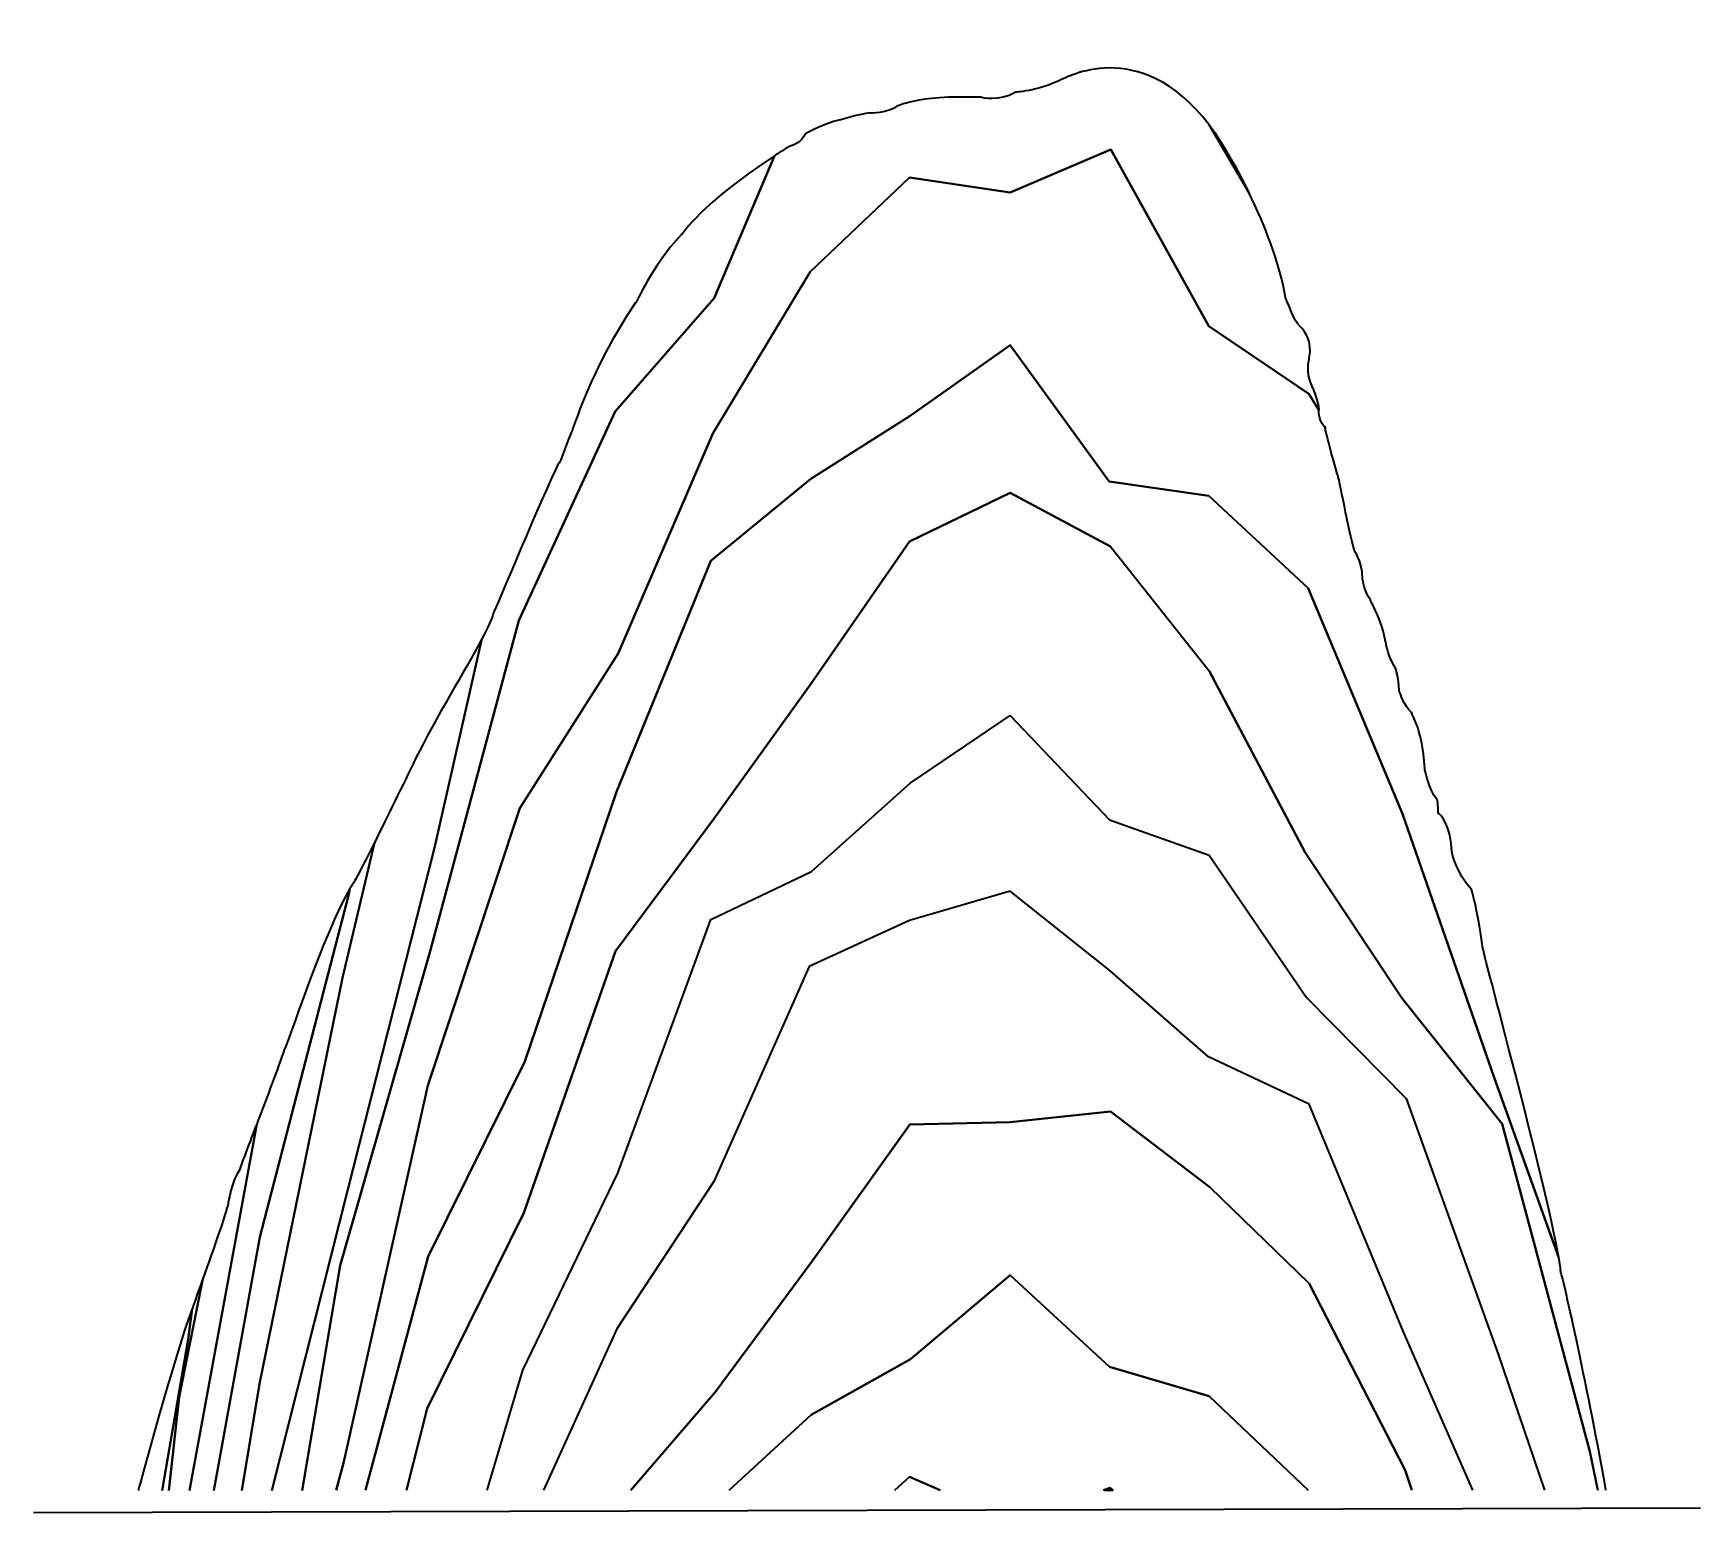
# Model space of a CAD drawing. Header units: inches. Extents: x 0.2 to 25.8, y -32.4 to -9.6.
import ezdxf

# ---------------------------------------------------------------- set-up
doc = ezdxf.new("R2010")
doc.units = ezdxf.units.IN
doc.header["$MEASUREMENT"] = 0
doc.layers.add('Layer 1', color=7, linetype='Continuous')

msp = doc.modelspace()

# ---------------------------------------------------------------- linework, layer by layer
at = {"layer": 'Layer 1', "color": 7, "lineweight": 35, "true_color": 0xffffff}
for points in [[(5.907, -32.019), (6.224, -30.761), (7.712, -27.75), (9.126, -23.723), (10.637, -21.685), (12.139, -19.603), (13.652, -17.422), (15.199, -16.67), (16.744, -17.495), (18.263, -19.409), (19.741, -22.205), (21.235, -24.45), (22.772, -26.378), (24.122, -31.424), (24.246, -32.016)], [(16.744, -17.495), (15.199, -16.67), (13.652, -17.422), (12.139, -19.603), (10.637, -21.685), (9.126, -23.723), (7.712, -27.75), (6.224, -30.761), (5.907, -32.019)], [(24.246, -32.016), (24.122, -31.424), (22.772, -26.378), (21.235, -24.45), (19.741, -22.205), (18.263, -19.409)], [(7.15, -32.019), (7.699, -30.169), (9.161, -27.138), (10.591, -23.236), (12.141, -22.496), (13.662, -21.136), (15.199, -20.097), (16.728, -21.702), (18.263, -22.246), (19.761, -24.439), (21.294, -25.993), (22.714, -29.923), (23.425, -32.016)], [(22.321, -32.016), (21.25, -29.572), (19.804, -26.077), (18.255, -25.351), (16.734, -24.02), (15.199, -22.799), (13.653, -23.252), (12.107, -23.961), (10.639, -27.269), (9.146, -29.536), (8.019, -32.019)], [(21.381, -32.016), (21.28, -31.712), (19.805, -28.837), (18.276, -27.356), (16.743, -26.19), (15.199, -26.357), (13.657, -26.391), (12.151, -28.494), (10.658, -30.51), (9.361, -32.019)], [(9.361, -32.019), (10.658, -30.51), (12.151, -28.494), (13.657, -26.391), (15.199, -26.357), (16.743, -26.19), (18.276, -27.356), (19.805, -28.837), (21.28, -31.712), (21.381, -32.016)], [(19.79, -32.017), (19.789, -32.016), (18.265, -30.571), (16.728, -30.118), (15.199, -28.71), (13.667, -30.001), (12.139, -30.86), (10.877, -32.018)], [(10.877, -32.018), (12.139, -30.86), (13.667, -30.001), (15.199, -28.71), (16.728, -30.118), (18.265, -30.571), (19.789, -32.016), (19.79, -32.017)], [(14.123, -32.018), (13.653, -31.812), (13.425, -32.018)], [(13.425, -32.018), (13.653, -31.812), (14.123, -32.018)], [(16.638, -32.017), (16.783, -32.017), (16.741, -31.983), (16.638, -32.017)], [(16.638, -32.017), (16.741, -31.983), (16.783, -32.017)], [(0.164, -32.363), (25.829, -32.289)]]:
    msp.add_lwpolyline(points, dxfattribs=at)
for points, knots in [([(4.826, -32.019), (4.826, -32.019), (4.94, -31.604), (4.94, -31.604), (4.94, -31.604), (6.235, -25.79), (6.235, -25.79), (6.235, -25.79), (7.653, -21.522), (7.653, -21.522), (7.653, -21.522), (9.166, -19.142), (9.166, -19.142), (9.166, -19.142), (10.622, -15.759), (10.622, -15.759), (10.622, -15.759), (12.122, -13.27), (12.122, -13.27), (12.122, -13.27), (13.653, -11.821), (13.653, -11.821), (13.653, -11.821), (15.199, -12.05), (15.199, -12.05), (15.199, -12.05), (16.749, -11.388), (16.749, -11.388), (16.749, -11.388), (18.256, -14.107), (18.256, -14.107), (18.256, -14.107), (19.796, -15.15), (19.796, -15.15), (19.796, -15.15), (19.954, -15.397), (19.954, -15.397), (19.955, -15.393), (19.956, -15.391), (19.957, -15.39), (19.954, -15.28), (19.873, -15.079), (19.86, -15.06), (19.734, -14.809), (19.807, -14.623), (19.804, -14.594), (19.862, -14.342), (19.723, -14.177), (19.693, -14.144), (19.533, -14.01), (19.472, -13.691), (19.443, -13.693), (19.345, -13.117), (19.112, -12.534), (18.879, -12.059), (18.879, -12.059), (18.262, -11.006), (18.262, -11.006), (17.182, -9.601), (16.008, -10.32), (16.012, -10.3), (15.608, -10.509), (15.258, -10.499), (15.276, -10.51), (15.032, -10.657), (14.76, -10.59), (14.749, -10.585), (13.72, -10.548), (13.467, -10.734), (13.457, -10.72), (13.336, -10.832), (13.018, -10.83), (13.04, -10.826), (12.901, -10.839), (12.566, -10.938), (12.582, -10.931), (12.312, -10.993), (12.035, -11.149), (12.04, -11.156), (11.996, -11.259), (11.863, -11.334), (11.804, -11.336), (11.723, -11.387), (11.646, -11.436), (11.572, -11.485), (11.572, -11.485), (10.646, -13.673), (10.646, -13.673), (10.646, -13.673), (9.119, -15.42), (9.119, -15.42), (9.119, -15.42), (7.639, -18.633), (7.639, -18.633), (7.639, -18.633), (6.271, -23.722), (6.271, -23.722), (6.271, -23.722), (4.886, -28.561), (4.886, -28.561), (4.886, -28.561), (4.302, -32.02), (4.302, -32.02)], [0, 0, 0, 0, 1, 1, 1, 2, 2, 2, 3, 3, 3, 4, 4, 4, 5, 5, 5, 6, 6, 6, 7, 7, 7, 8, 8, 8, 9, 9, 9, 10, 10, 10, 11, 11, 11, 12, 12, 12, 13, 13, 13, 14, 14, 14, 15, 15, 15, 16, 16, 16, 17, 17, 17, 18, 18, 18, 19, 19, 19, 20, 20, 20, 21, 21, 21, 22, 22, 22, 23, 23, 23, 24, 24, 24, 25, 25, 25, 26, 26, 26, 27, 27, 27, 28, 28, 28, 29, 29, 29, 30, 30, 30, 31, 31, 31, 32, 32, 32, 33, 33, 33, 34, 34, 34, 34]), ([(18.262, -11.006), (18.262, -11.006), (18.879, -12.059), (18.879, -12.059), (18.576, -11.442), (18.272, -11.007), (18.262, -11.006)], [0, 0, 0, 0, 1, 1, 1, 2, 2, 2, 2]), ([(4.302, -32.02), (4.302, -32.02), (4.886, -28.561), (4.886, -28.561), (4.886, -28.561), (6.271, -23.722), (6.271, -23.722), (6.271, -23.722), (7.639, -18.633), (7.639, -18.633), (7.639, -18.633), (9.119, -15.42), (9.119, -15.42), (9.119, -15.42), (10.646, -13.673), (10.646, -13.673), (10.646, -13.673), (11.572, -11.485), (11.572, -11.485), (10.427, -12.236), (10.161, -12.685), (10.137, -12.702), (9.672, -13.193), (9.453, -13.751), (9.429, -13.753), (8.723, -14.79), (8.474, -15.702), (8.443, -15.75), (8.412, -15.799), (8.267, -16.241), (8.249, -16.216), (8.015, -16.673), (7.259, -18.514), (7.249, -18.513), (7.218, -18.617), (7.154, -18.756), (7.068, -18.919), (7.068, -18.919), (6.339, -22.133), (6.339, -22.133), (6.339, -22.133), (4.998, -27.413), (4.998, -27.413), (4.998, -27.413), (3.836, -32.02), (3.836, -32.02)], [0, 0, 0, 0, 1, 1, 1, 2, 2, 2, 3, 3, 3, 4, 4, 4, 5, 5, 5, 6, 6, 6, 7, 7, 7, 8, 8, 8, 9, 9, 9, 10, 10, 10, 11, 11, 11, 12, 12, 12, 13, 13, 13, 14, 14, 14, 15, 15, 15, 15]), ([(5.278, -32.019), (5.278, -32.019), (6.241, -28.422), (6.241, -28.422), (6.241, -28.422), (7.731, -25.422), (7.731, -25.422), (7.731, -25.422), (9.139, -21.273), (9.139, -21.273), (9.139, -21.273), (10.593, -17.716), (10.593, -17.716), (10.593, -17.716), (12.131, -16.456), (12.131, -16.456), (12.131, -16.456), (13.663, -15.485), (13.663, -15.485), (13.663, -15.485), (15.199, -14.4), (15.199, -14.4), (15.199, -14.4), (16.723, -16.499), (16.723, -16.499), (16.723, -16.499), (18.26, -16.717), (18.26, -16.717), (18.26, -16.717), (19.789, -18.137), (19.789, -18.137), (19.789, -18.137), (21.242, -21.611), (21.242, -21.611), (21.242, -21.611), (22.652, -25.665), (22.652, -25.665), (22.652, -25.665), (23.643, -28.427), (23.643, -28.427), (23.435, -27.242), (22.454, -23.661), (22.471, -23.648), (22.386, -23.029), (22.304, -22.793), (22.304, -22.777), (22.073, -22.523), (21.996, -22.22), (21.999, -22.192), (21.996, -21.821), (21.808, -21.582), (21.79, -21.606), (21.788, -21.463), (21.781, -21.384), (21.762, -21.381), (21.655, -21.24), (21.58, -20.922), (21.582, -20.916), (21.549, -20.25), (21.339, -20.035), (21.387, -20.06), (21.248, -19.939), (21.212, -19.755), (21.193, -19.744), (21.171, -19.477), (21.145, -19.392), (21.124, -19.354), (20.994, -19.138), (20.981, -18.936), (20.971, -18.934), (20.899, -18.537), (20.717, -18.313), (20.749, -18.318), (20.637, -18.18), (20.639, -18.011), (20.624, -18.003), (20.617, -17.656), (20.487, -17.582), (20.499, -17.552), (20.411, -17.271), (20.263, -16.414), (20.235, -16.381), (20.078, -15.816), (20.037, -15.654), (20.054, -15.66), (19.957, -15.601), (19.947, -15.433), (19.954, -15.397), (19.954, -15.397), (19.796, -15.15), (19.796, -15.15), (19.796, -15.15), (18.256, -14.107), (18.256, -14.107), (18.256, -14.107), (16.749, -11.388), (16.749, -11.388), (16.749, -11.388), (15.199, -12.05), (15.199, -12.05), (15.199, -12.05), (13.653, -11.821), (13.653, -11.821), (13.653, -11.821), (12.122, -13.27), (12.122, -13.27), (12.122, -13.27), (10.622, -15.759), (10.622, -15.759), (10.622, -15.759), (9.166, -19.142), (9.166, -19.142), (9.166, -19.142), (7.653, -21.522), (7.653, -21.522), (7.653, -21.522), (6.235, -25.79), (6.235, -25.79), (6.235, -25.79), (4.94, -31.604), (4.94, -31.604), (4.94, -31.604), (4.826, -32.019), (4.826, -32.019)], [0, 0, 0, 0, 1, 1, 1, 2, 2, 2, 3, 3, 3, 4, 4, 4, 5, 5, 5, 6, 6, 6, 7, 7, 7, 8, 8, 8, 9, 9, 9, 10, 10, 10, 11, 11, 11, 12, 12, 12, 13, 13, 13, 14, 14, 14, 15, 15, 15, 16, 16, 16, 17, 17, 17, 18, 18, 18, 19, 19, 19, 20, 20, 20, 21, 21, 21, 22, 22, 22, 23, 23, 23, 24, 24, 24, 25, 25, 25, 26, 26, 26, 27, 27, 27, 28, 28, 28, 29, 29, 29, 30, 30, 30, 31, 31, 31, 32, 32, 32, 33, 33, 33, 34, 34, 34, 35, 35, 35, 36, 36, 36, 37, 37, 37, 38, 38, 38, 39, 39, 39, 40, 40, 40, 41, 41, 41, 41]), ([(24.371, -32.016), (24.124, -30.605), (23.704, -28.703), (23.679, -28.678), (23.674, -28.615), (23.662, -28.53), (23.643, -28.427), (23.643, -28.427), (22.652, -25.665), (22.652, -25.665), (22.652, -25.665), (21.242, -21.611), (21.242, -21.611), (21.242, -21.611), (19.789, -18.137), (19.789, -18.137), (19.789, -18.137), (18.26, -16.717), (18.26, -16.717), (18.26, -16.717), (16.723, -16.499), (16.723, -16.499), (16.723, -16.499), (15.199, -14.4), (15.199, -14.4), (15.199, -14.4), (13.663, -15.485), (13.663, -15.485), (13.663, -15.485), (12.131, -16.456), (12.131, -16.456), (12.131, -16.456), (10.593, -17.716), (10.593, -17.716), (10.593, -17.716), (9.139, -21.273), (9.139, -21.273), (9.139, -21.273), (7.731, -25.422), (7.731, -25.422), (7.731, -25.422), (6.241, -28.422), (6.241, -28.422), (6.241, -28.422), (5.278, -32.019), (5.278, -32.019)], [0, 0, 0, 0, 1, 1, 1, 2, 2, 2, 3, 3, 3, 4, 4, 4, 5, 5, 5, 6, 6, 6, 7, 7, 7, 8, 8, 8, 9, 9, 9, 10, 10, 10, 11, 11, 11, 12, 12, 12, 13, 13, 13, 14, 14, 14, 15, 15, 15, 15]), ([(3.836, -32.02), (3.836, -32.02), (4.998, -27.413), (4.998, -27.413), (4.998, -27.413), (6.339, -22.133), (6.339, -22.133), (6.339, -22.133), (7.068, -18.919), (7.068, -18.919), (6.808, -19.417), (6.352, -20.137), (6.054, -20.75), (5.851, -21.17), (5.606, -21.668), (5.413, -22.055), (5.413, -22.055), (4.925, -24.133), (4.925, -24.133), (4.925, -24.133), (3.643, -30.381), (3.643, -30.381), (3.643, -30.381), (3.374, -32.02), (3.374, -32.02)], [0, 0, 0, 0, 1, 1, 1, 2, 2, 2, 3, 3, 3, 4, 4, 4, 5, 5, 5, 6, 6, 6, 7, 7, 7, 8, 8, 8, 8]), ([(3.374, -32.02), (3.374, -32.02), (3.643, -30.381), (3.643, -30.381), (3.643, -30.381), (4.925, -24.133), (4.925, -24.133), (4.925, -24.133), (5.413, -22.055), (5.413, -22.055), (5.23, -22.419), (5.094, -22.684), (5.082, -22.687), (5.067, -22.709), (5.053, -22.732), (5.037, -22.758), (5.037, -22.758), (5.02, -22.846), (5.02, -22.846), (5.02, -22.846), (3.649, -28.125), (3.649, -28.125), (3.649, -28.125), (2.94, -32.02), (2.94, -32.02)], [0, 0, 0, 0, 1, 1, 1, 2, 2, 2, 3, 3, 3, 4, 4, 4, 5, 5, 5, 6, 6, 6, 7, 7, 7, 8, 8, 8, 8]), ([(2.94, -32.02), (2.94, -32.02), (3.649, -28.125), (3.649, -28.125), (3.649, -28.125), (5.02, -22.846), (5.02, -22.846), (5.02, -22.846), (5.037, -22.758), (5.037, -22.758), (4.648, -23.406), (4.036, -25.273), (4.026, -25.24), (3.94, -25.497), (3.757, -25.98), (3.602, -26.385), (3.602, -26.385), (2.567, -32.02), (2.567, -32.02)], [0, 0, 0, 0, 1, 1, 1, 2, 2, 2, 3, 3, 3, 4, 4, 4, 5, 5, 5, 6, 6, 6, 6]), ([(2.567, -32.02), (2.567, -32.02), (3.602, -26.385), (3.602, -26.385), (3.458, -26.761), (3.339, -27.07), (3.346, -27.072), (3.212, -27.257), (3.167, -27.613), (3.165, -27.582), (3.169, -27.656), (2.935, -28.315), (2.773, -28.766), (2.773, -28.766), (2.406, -30.586), (2.406, -30.586), (2.406, -30.586), (2.248, -32.02), (2.248, -32.02)], [0, 0, 0, 0, 1, 1, 1, 2, 2, 2, 3, 3, 3, 4, 4, 4, 5, 5, 5, 6, 6, 6, 6]), ([(2.248, -32.02), (2.248, -32.02), (2.406, -30.586), (2.406, -30.586), (2.406, -30.586), (2.773, -28.766), (2.773, -28.766), (2.688, -29.005), (2.622, -29.185), (2.624, -29.189), (2.619, -29.201), (2.614, -29.215), (2.609, -29.228), (2.609, -29.228), (2.546, -29.694), (2.546, -29.694), (2.546, -29.694), (2.146, -32.02), (2.146, -32.02)], [0, 0, 0, 0, 1, 1, 1, 2, 2, 2, 3, 3, 3, 4, 4, 4, 5, 5, 5, 6, 6, 6, 6]), ([(2.146, -32.02), (2.146, -32.02), (2.546, -29.694), (2.546, -29.694), (2.546, -29.694), (2.609, -29.228), (2.609, -29.228), (2.329, -29.973), (1.783, -32.007), (1.79, -31.982), (1.787, -31.994), (1.783, -32.007), (1.78, -32.02)], [0, 0, 0, 0, 1, 1, 1, 2, 2, 2, 3, 3, 3, 4, 4, 4, 4])]:
    msp.add_open_spline(points, degree=3, knots=knots, dxfattribs=at)

doc.saveas('drawing.dxf')
